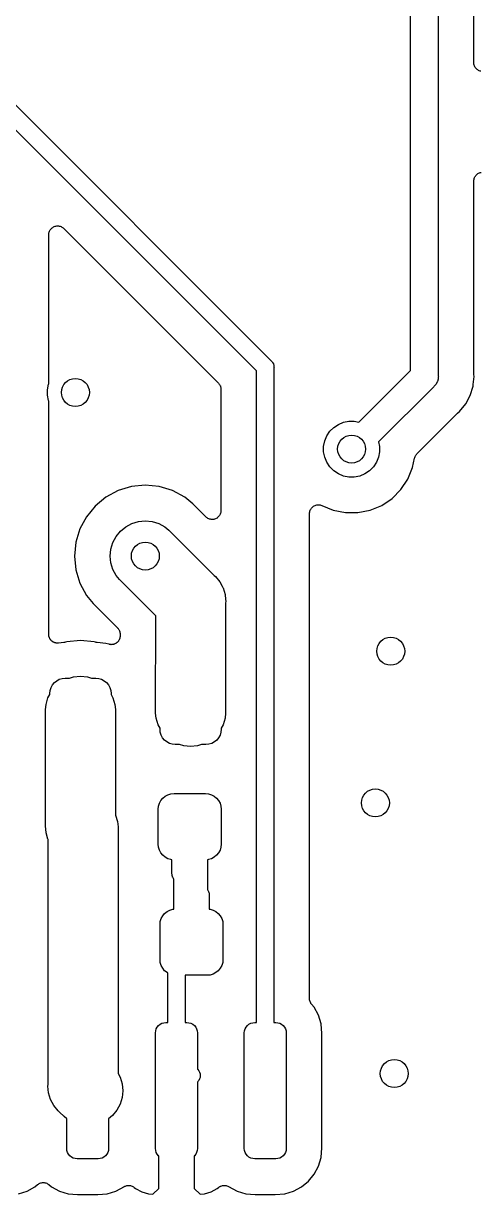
# Model space of a CAD drawing. Extents: x 103 to 213, y -152 to -90.
# Drawn here: x 173.25 to 179.78, y -123.71 to -106.96 of the extents above; entities that cross this region are included whole.
import ezdxf

# ---------------------------------------------------------------- set-up
doc = ezdxf.new("R2010")
doc.units = 0
doc.layers.add('BLACK', color=7, linetype='CONTINUOUS')

msp = doc.modelspace()

# ---------------------------------------------------------------- linework, layer by layer
at = {"layer": 'BLACK', "linetype": 'CONTINUOUS'}
for p, q in [((178.78, -111.927), (178.78, -104.273)), ((179.18, -104.2), (179.18, -112)), ((179.688, -107.523), (179.688, -104.231)), ((172.043, -107.041), (176.789, -111.787)), ((176.58, -111.932), (171.898, -107.25)), ((179.689, -107.535), (179.688, -107.523)), ((179.69, -107.547), (179.689, -107.535)), ((179.694, -107.559), (179.69, -107.547)), ((179.69, -107.547), (179.69, -107.547)), ((179.69, -107.547), (179.69, -107.547)), ((179.697, -107.571), (179.694, -107.559)), ((179.698, -107.571), (179.697, -107.571)), ((179.703, -107.582), (179.698, -107.571)), ((179.698, -107.571), (179.698, -107.571)), ((179.709, -107.593), (179.703, -107.582)), ((179.717, -107.602), (179.709, -107.593)), ((179.709, -107.593), (179.709, -107.593)), ((179.709, -107.593), (179.709, -107.593)), ((179.724, -107.612), (179.717, -107.602)), ((179.725, -107.612), (179.724, -107.612)), ((179.734, -107.62), (179.725, -107.612)), ((179.725, -107.612), (179.725, -107.612)), ((179.744, -107.628), (179.734, -107.62)), ((179.755, -107.634), (179.744, -107.628)), ((179.744, -107.628), (179.744, -107.628)), ((179.744, -107.628), (179.744, -107.628)), ((179.765, -107.64), (179.755, -107.634)), ((179.766, -107.64), (179.765, -107.64)), ((179.777, -107.643), (179.766, -107.64)), ((179.766, -107.64), (179.766, -107.64)), ((179.789, -107.647), (179.777, -107.643)), ((179.689, -109.203), (179.691, -109.191)), ((179.691, -109.191), (179.694, -109.179)), ((179.691, -109.191), (179.691, -109.191)), ((179.691, -109.191), (179.691, -109.191)), ((179.694, -109.179), (179.698, -109.168)), ((179.698, -109.167), (179.704, -109.157)), ((179.698, -109.168), (179.698, -109.167)), ((179.698, -109.167), (179.698, -109.167)), ((179.704, -109.157), (179.71, -109.146)), ((179.71, -109.145), (179.718, -109.136)), ((179.71, -109.146), (179.71, -109.145)), ((179.71, -109.146), (179.71, -109.146)), ((179.718, -109.136), (179.726, -109.127)), ((179.726, -109.126), (179.736, -109.119)), ((179.726, -109.127), (179.726, -109.126)), ((179.726, -109.127), (179.726, -109.127)), ((179.736, -109.119), (179.745, -109.111)), ((179.745, -109.111), (179.756, -109.105)), ((179.745, -109.111), (179.745, -109.111)), ((179.745, -109.111), (179.745, -109.111)), ((179.756, -109.105), (179.767, -109.1)), ((179.767, -109.099), (179.779, -109.096)), ((179.767, -109.1), (179.767, -109.099)), ((179.767, -109.1), (179.767, -109.1)), ((179.779, -109.096), (179.791, -109.093)), ((179.688, -109.215), (179.689, -109.203)), ((179.688, -109.216), (179.688, -109.215)), ((179.688, -109.217), (179.688, -109.216)), ((179.688, -109.216), (179.688, -109.216)), ((179.688, -109.216), (179.688, -109.216)), ((179.688, -111.969), (179.688, -109.217)), ((173.676, -109.873), (173.687, -109.867)), ((173.687, -109.867), (173.699, -109.864)), ((173.687, -109.867), (173.687, -109.867)), ((173.687, -109.867), (173.687, -109.867)), ((173.699, -109.864), (173.711, -109.86)), ((173.711, -109.86), (173.723, -109.859)), ((173.711, -109.86), (173.711, -109.86)), ((173.711, -109.86), (173.711, -109.86)), ((173.723, -109.859), (173.735, -109.858)), ((173.735, -109.858), (173.736, -109.858)), ((173.736, -109.858), (173.736, -109.858)), ((173.736, -109.858), (173.748, -109.859)), ((173.748, -109.859), (173.76, -109.86)), ((173.76, -109.86), (173.76, -109.86)), ((173.76, -109.86), (173.761, -109.86)), ((173.761, -109.86), (173.772, -109.864)), ((173.772, -109.864), (173.784, -109.868)), ((173.784, -109.868), (173.784, -109.868)), ((173.784, -109.868), (173.784, -109.868)), ((173.784, -109.868), (173.795, -109.874)), ((173.608, -109.983), (173.609, -109.971)), ((173.608, -109.985), (173.608, -109.983)), ((173.608, -109.983), (173.608, -109.983)), ((173.608, -109.983), (173.608, -109.983)), ((173.608, -109.983), (173.608, -109.983)), ((173.608, -112.117), (173.608, -109.985)), ((173.609, -109.971), (173.611, -109.959)), ((173.611, -109.958), (173.614, -109.947)), ((173.611, -109.959), (173.611, -109.958)), ((173.611, -109.959), (173.611, -109.959)), ((173.614, -109.947), (173.618, -109.935)), ((173.618, -109.935), (173.624, -109.924)), ((173.618, -109.935), (173.618, -109.935)), ((173.618, -109.935), (173.618, -109.935)), ((173.624, -109.924), (173.63, -109.913)), ((173.63, -109.913), (173.638, -109.904)), ((173.63, -109.913), (173.63, -109.913)), ((173.63, -109.913), (173.63, -109.913)), ((173.638, -109.904), (173.646, -109.894)), ((173.646, -109.894), (173.656, -109.886)), ((173.646, -109.894), (173.646, -109.894)), ((173.646, -109.894), (173.646, -109.894)), ((173.656, -109.886), (173.665, -109.879)), ((173.665, -109.879), (173.676, -109.873)), ((173.665, -109.879), (173.665, -109.879)), ((173.665, -109.879), (173.665, -109.879)), ((173.795, -109.874), (173.806, -109.879)), ((173.806, -109.879), (173.806, -109.879)), ((173.806, -109.879), (173.806, -109.88)), ((173.806, -109.88), (173.815, -109.887)), ((173.815, -109.887), (173.825, -109.895)), ((173.825, -109.895), (176.035, -112.105)), ((176.789, -111.787), (176.794, -111.791)), ((176.794, -111.791), (176.798, -111.796)), ((176.798, -111.796), (176.798, -111.796)), ((176.798, -111.796), (176.804, -111.804)), ((176.804, -111.804), (176.809, -111.81)), ((176.809, -111.81), (176.821, -111.832)), ((176.821, -111.832), (176.828, -111.855)), ((176.828, -111.855), (176.83, -111.874)), ((176.83, -111.874), (176.83, -111.874)), ((176.83, -111.874), (176.831, -111.88)), ((176.58, -121.25), (176.58, -111.932)), ((176.831, -111.88), (176.83, -111.886)), ((176.83, -111.886), (176.83, -121.25)), ((178.044, -112.663), (178.78, -111.927)), ((179.178, -112.043), (179.177, -112.049)), ((179.18, -112.02), (179.178, -112.043)), ((179.18, -112), (179.181, -112.01)), ((179.181, -112.01), (179.18, -112.02)), ((179.18, -112.02), (179.18, -112.02)), ((179.68, -112.127), (179.691, -112.01)), ((179.689, -111.974), (179.688, -111.969)), ((179.688, -111.98), (179.689, -111.974)), ((179.689, -111.981), (179.688, -111.98)), ((179.691, -112.01), (179.689, -111.981)), ((173.59, -112.201), (173.605, -112.123)), ((173.59, -112.279), (173.59, -112.201)), ((173.605, -112.123), (173.608, -112.117)), ((176.035, -112.105), (176.035, -112.105)), ((176.035, -112.105), (176.035, -112.105)), ((176.035, -112.105), (176.035, -112.105)), ((176.035, -112.105), (176.036, -112.106)), ((176.036, -112.106), (176.043, -112.115)), ((176.043, -112.115), (176.051, -112.125)), ((176.051, -112.125), (176.051, -112.125)), ((176.051, -112.125), (176.052, -112.126)), ((176.052, -112.126), (176.057, -112.136)), ((176.057, -112.136), (176.062, -112.146)), ((176.062, -112.146), (176.063, -112.147)), ((176.063, -112.147), (176.063, -112.148)), ((176.063, -112.148), (176.066, -112.159)), ((176.066, -112.159), (176.07, -112.17)), ((176.07, -112.17), (176.07, -112.171)), ((176.07, -112.171), (176.07, -112.171)), ((176.07, -112.171), (176.071, -112.183)), ((176.071, -112.183), (176.072, -112.195)), ((176.072, -112.195), (176.072, -113.93)), ((179.114, -112.158), (178.327, -112.946)), ((179.122, -112.152), (179.114, -112.158)), ((179.147, -112.122), (179.122, -112.152)), ((179.166, -112.087), (179.147, -112.122)), ((179.168, -112.081), (179.166, -112.087)), ((179.177, -112.049), (179.168, -112.081)), ((179.637, -112.282), (179.678, -112.149)), ((179.678, -112.149), (179.68, -112.127)), ((179.68, -112.127), (179.68, -112.127)), ((173.605, -112.357), (173.59, -112.279)), ((173.608, -112.363), (173.605, -112.357)), ((173.608, -115.698), (173.608, -112.363)), ((179.572, -112.405), (179.637, -112.282)), ((178.874, -113.117), (179.452, -112.54)), ((179.452, -112.54), (179.453, -112.538)), ((179.453, -112.538), (179.457, -112.535)), ((179.457, -112.535), (179.461, -112.531)), ((179.461, -112.531), (179.483, -112.513)), ((179.483, -112.513), (179.572, -112.405)), ((177.685, -112.739), (177.751, -112.696)), ((177.751, -112.696), (177.823, -112.665)), ((177.823, -112.665), (177.901, -112.65)), ((177.901, -112.65), (177.979, -112.65)), ((177.979, -112.65), (178.044, -112.663)), ((177.555, -112.933), (177.586, -112.861)), ((177.586, -112.861), (177.629, -112.795)), ((177.629, -112.795), (177.685, -112.739)), ((177.54, -113.011), (177.555, -112.933)), ((177.54, -113.089), (177.54, -113.011)), ((178.327, -112.946), (178.34, -113.011)), ((178.34, -113.011), (178.34, -113.089)), ((177.555, -113.167), (177.54, -113.089)), ((177.586, -113.239), (177.555, -113.167)), ((178.325, -113.167), (178.294, -113.239)), ((178.34, -113.089), (178.325, -113.167)), ((178.813, -113.315), (178.84, -113.182)), ((178.84, -113.18), (178.843, -113.169)), ((178.84, -113.182), (178.84, -113.18)), ((178.84, -113.182), (178.84, -113.182)), ((178.84, -113.182), (178.84, -113.182)), ((178.84, -113.182), (178.84, -113.182)), ((178.843, -113.169), (178.847, -113.158)), ((178.847, -113.157), (178.853, -113.146)), ((178.847, -113.158), (178.847, -113.157)), ((178.847, -113.157), (178.847, -113.157)), ((178.853, -113.146), (178.859, -113.136)), ((178.859, -113.135), (178.867, -113.126)), ((178.859, -113.136), (178.859, -113.135)), ((178.859, -113.136), (178.859, -113.136)), ((178.867, -113.126), (178.874, -113.117)), ((177.629, -113.305), (177.586, -113.239)), ((177.685, -113.361), (177.629, -113.305)), ((177.751, -113.404), (177.685, -113.361)), ((178.195, -113.361), (178.129, -113.404)), ((178.251, -113.305), (178.195, -113.361)), ((178.294, -113.239), (178.251, -113.305)), ((178.745, -113.48), (178.813, -113.315)), ((177.823, -113.435), (177.751, -113.404)), ((177.901, -113.45), (177.823, -113.435)), ((177.979, -113.45), (177.901, -113.45)), ((178.057, -113.435), (177.979, -113.45)), ((178.129, -113.404), (178.057, -113.435)), ((178.645, -113.629), (178.745, -113.48)), ((174.602, -113.644), (174.427, -113.738)), ((174.792, -113.587), (174.602, -113.644)), ((174.99, -113.567), (174.792, -113.587)), ((175.188, -113.587), (174.99, -113.567)), ((175.378, -113.644), (175.188, -113.587)), ((175.553, -113.738), (175.378, -113.644)), ((178.519, -113.755), (178.645, -113.629)), ((174.274, -113.864), (174.148, -114.017)), ((174.427, -113.738), (174.274, -113.864)), ((175.668, -113.832), (175.553, -113.738)), ((175.855, -114.02), (175.668, -113.832)), ((177.368, -113.893), (177.376, -113.883)), ((177.376, -113.883), (177.386, -113.875)), ((177.376, -113.883), (177.376, -113.883)), ((177.376, -113.883), (177.376, -113.883)), ((177.386, -113.875), (177.395, -113.868)), ((177.395, -113.867), (177.406, -113.862)), ((177.395, -113.868), (177.395, -113.867)), ((177.395, -113.867), (177.395, -113.867)), ((177.406, -113.862), (177.417, -113.856)), ((177.417, -113.856), (177.429, -113.852)), ((177.417, -113.856), (177.417, -113.856)), ((177.417, -113.856), (177.417, -113.856)), ((177.429, -113.852), (177.441, -113.849)), ((177.441, -113.849), (177.453, -113.848)), ((177.441, -113.849), (177.441, -113.849)), ((177.441, -113.849), (177.441, -113.849)), ((177.453, -113.848), (177.465, -113.847)), ((177.465, -113.847), (177.466, -113.847)), ((177.466, -113.847), (177.466, -113.847)), ((177.466, -113.847), (177.478, -113.848)), ((177.478, -113.848), (177.49, -113.849)), ((177.49, -113.849), (177.49, -113.849)), ((177.49, -113.849), (177.491, -113.849)), ((177.491, -113.849), (177.502, -113.853)), ((177.502, -113.853), (177.514, -113.856)), ((177.514, -113.856), (177.675, -113.923)), ((178.205, -113.923), (178.37, -113.855)), ((178.37, -113.855), (178.519, -113.755)), ((174.148, -114.017), (174.054, -114.192)), ((175.865, -114.027), (175.855, -114.02)), ((175.874, -114.035), (175.865, -114.027)), ((175.885, -114.041), (175.874, -114.035)), ((175.874, -114.035), (175.874, -114.035)), ((175.874, -114.035), (175.874, -114.035)), ((175.896, -114.047), (175.885, -114.041)), ((175.908, -114.051), (175.896, -114.047)), ((175.896, -114.047), (175.896, -114.047)), ((175.896, -114.047), (175.896, -114.047)), ((175.919, -114.054), (175.908, -114.051)), ((175.92, -114.054), (175.919, -114.054)), ((175.932, -114.056), (175.92, -114.054)), ((175.92, -114.054), (175.92, -114.054)), ((175.944, -114.057), (175.932, -114.056)), ((175.945, -114.057), (175.944, -114.057)), ((175.944, -114.057), (175.944, -114.057)), ((175.957, -114.056), (175.945, -114.057)), ((175.969, -114.055), (175.957, -114.056)), ((175.981, -114.051), (175.969, -114.055)), ((175.969, -114.055), (175.969, -114.055)), ((175.969, -114.055), (175.969, -114.055)), ((175.993, -114.048), (175.981, -114.051)), ((176.004, -114.042), (175.993, -114.047)), ((175.993, -114.047), (175.993, -114.048)), ((175.993, -114.048), (175.993, -114.048)), ((176.015, -114.036), (176.004, -114.042)), ((176.024, -114.028), (176.015, -114.036)), ((176.015, -114.036), (176.015, -114.036)), ((176.015, -114.036), (176.015, -114.036)), ((176.034, -114.021), (176.024, -114.028)), ((176.042, -114.011), (176.034, -114.02)), ((176.034, -114.02), (176.034, -114.02)), ((176.034, -114.02), (176.034, -114.021)), ((176.05, -114.002), (176.042, -114.011)), ((176.056, -113.991), (176.05, -114.001)), ((176.05, -114.001), (176.05, -114.001)), ((176.05, -114.001), (176.05, -114.002)), ((176.062, -113.98), (176.056, -113.991)), ((176.066, -113.968), (176.062, -113.979)), ((176.062, -113.979), (176.062, -113.98)), ((176.062, -113.98), (176.062, -113.98)), ((176.069, -113.956), (176.066, -113.968)), ((176.071, -113.944), (176.069, -113.956)), ((176.069, -113.956), (176.069, -113.956)), ((176.069, -113.956), (176.069, -113.956)), ((176.072, -113.932), (176.071, -113.944)), ((176.072, -113.93), (176.072, -113.931)), ((176.072, -113.931), (176.072, -113.931)), ((176.072, -113.931), (176.072, -113.931)), ((176.072, -113.931), (176.072, -113.932)), ((177.338, -113.972), (177.339, -113.96)), ((177.338, -113.974), (177.338, -113.972)), ((177.338, -113.972), (177.338, -113.972)), ((177.338, -113.972), (177.338, -113.972)), ((177.338, -113.972), (177.338, -113.972)), ((177.338, -120.907), (177.338, -113.974)), ((177.339, -113.96), (177.341, -113.948)), ((177.341, -113.947), (177.344, -113.936)), ((177.341, -113.948), (177.341, -113.947)), ((177.341, -113.947), (177.341, -113.947)), ((177.344, -113.936), (177.348, -113.924)), ((177.348, -113.923), (177.354, -113.913)), ((177.348, -113.924), (177.348, -113.923)), ((177.348, -113.924), (177.348, -113.924)), ((177.354, -113.913), (177.36, -113.902)), ((177.36, -113.902), (177.368, -113.893)), ((177.36, -113.902), (177.36, -113.902)), ((177.36, -113.902), (177.36, -113.902)), ((177.675, -113.923), (177.851, -113.958)), ((177.851, -113.958), (178.029, -113.958)), ((178.029, -113.958), (178.205, -113.923)), ((174.054, -114.192), (173.997, -114.382)), ((174.635, -114.225), (174.711, -114.162)), ((174.711, -114.162), (174.798, -114.116)), ((174.798, -114.116), (174.892, -114.087)), ((174.892, -114.087), (174.99, -114.078)), ((174.99, -114.078), (175.088, -114.087)), ((175.088, -114.087), (175.182, -114.116)), ((175.182, -114.116), (175.269, -114.162)), ((175.269, -114.162), (175.326, -114.209)), ((175.326, -114.209), (175.974, -114.857)), ((173.997, -114.382), (173.977, -114.58)), ((174.497, -114.482), (174.526, -114.388)), ((174.526, -114.388), (174.572, -114.301)), ((174.572, -114.301), (174.635, -114.225)), ((174.488, -114.58), (174.497, -114.482)), ((173.977, -114.58), (173.997, -114.778)), ((174.497, -114.678), (174.488, -114.58)), ((174.526, -114.772), (174.497, -114.678)), ((173.997, -114.778), (174.054, -114.968)), ((174.572, -114.859), (174.526, -114.772)), ((174.619, -114.916), (174.572, -114.859)), ((175.974, -114.857), (175.993, -114.872)), ((175.993, -114.872), (176.055, -114.948)), ((174.054, -114.968), (174.148, -115.143)), ((175.138, -115.435), (174.619, -114.916)), ((176.055, -114.948), (176.089, -115.012)), ((176.089, -115.012), (176.099, -115.03)), ((176.099, -115.03), (176.102, -115.035)), ((176.102, -115.035), (176.13, -115.129)), ((174.148, -115.143), (174.242, -115.258)), ((176.13, -115.129), (176.137, -115.203)), ((176.137, -115.203), (176.137, -115.203)), ((176.137, -115.203), (176.14, -115.227)), ((176.14, -115.227), (176.137, -115.252)), ((174.242, -115.258), (174.592, -115.608)), ((176.137, -115.252), (176.137, -116.825)), ((175.137, -116.825), (175.138, -115.435)), ((173.609, -115.703), (173.608, -115.698)), ((173.609, -115.709), (173.609, -115.703)), ((173.61, -115.716), (173.609, -115.709)), ((173.61, -115.722), (173.61, -115.716)), ((173.612, -115.728), (173.61, -115.722)), ((173.613, -115.734), (173.612, -115.728)), ((174.592, -115.608), (174.593, -115.608)), ((174.593, -115.608), (174.593, -115.608)), ((174.593, -115.608), (174.593, -115.608)), ((174.593, -115.608), (174.594, -115.609)), ((174.594, -115.609), (174.601, -115.618)), ((174.601, -115.618), (174.608, -115.627)), ((174.608, -115.627), (174.609, -115.628)), ((174.609, -115.628), (174.609, -115.628)), ((174.609, -115.628), (174.614, -115.639)), ((174.614, -115.639), (174.62, -115.649)), ((174.62, -115.649), (174.62, -115.65)), ((174.62, -115.65), (174.62, -115.65)), ((174.62, -115.65), (174.624, -115.662)), ((174.624, -115.662), (174.627, -115.673)), ((174.627, -115.673), (174.627, -115.674)), ((174.627, -115.674), (174.627, -115.674)), ((174.627, -115.674), (174.628, -115.686)), ((174.628, -115.686), (174.629, -115.698)), ((174.629, -115.698), (174.629, -115.72)), ((174.629, -115.72), (174.629, -115.722)), ((174.629, -115.722), (174.629, -115.727)), ((174.629, -115.727), (174.629, -115.733)), ((173.616, -115.74), (173.613, -115.734)), ((173.618, -115.746), (173.616, -115.74)), ((173.62, -115.751), (173.618, -115.746)), ((173.622, -115.757), (173.62, -115.751)), ((173.626, -115.762), (173.622, -115.757)), ((173.629, -115.768), (173.626, -115.762)), ((173.633, -115.772), (173.629, -115.768)), ((173.636, -115.777), (173.633, -115.772)), ((173.641, -115.782), (173.636, -115.777)), ((173.645, -115.787), (173.641, -115.782)), ((173.649, -115.791), (173.645, -115.787)), ((173.653, -115.795), (173.649, -115.791)), ((173.659, -115.799), (173.653, -115.795)), ((173.664, -115.803), (173.659, -115.799)), ((173.669, -115.806), (173.664, -115.803)), ((173.674, -115.809), (173.669, -115.806)), ((173.68, -115.812), (173.674, -115.809)), ((173.686, -115.815), (173.68, -115.812)), ((173.691, -115.816), (173.686, -115.815)), ((173.697, -115.819), (173.691, -115.816)), ((173.703, -115.82), (173.697, -115.819)), ((173.709, -115.822), (173.703, -115.82)), ((173.715, -115.823), (173.709, -115.822)), ((173.721, -115.824), (173.715, -115.823)), ((173.728, -115.824), (173.721, -115.824)), ((173.734, -115.825), (173.728, -115.824)), ((173.74, -115.824), (173.734, -115.825)), ((173.746, -115.824), (173.74, -115.824)), ((173.747, -115.824), (173.746, -115.824)), ((173.824, -115.817), (173.747, -115.824)), ((173.835, -115.814), (173.824, -115.817)), ((173.846, -115.812), (173.835, -115.814)), ((173.848, -115.812), (173.846, -115.812)), ((173.865, -115.807), (173.848, -115.812)), ((174.062, -115.787), (173.865, -115.807)), ((174.26, -115.807), (174.062, -115.787)), ((174.277, -115.812), (174.26, -115.807)), ((174.288, -115.814), (174.277, -115.812)), ((174.299, -115.816), (174.288, -115.814)), ((174.301, -115.816), (174.299, -115.816)), ((174.301, -115.817), (174.301, -115.816)), ((174.301, -115.816), (174.301, -115.816)), ((174.424, -115.829), (174.301, -115.817)), ((174.466, -115.841), (174.424, -115.829)), ((174.471, -115.842), (174.466, -115.841)), ((174.477, -115.844), (174.471, -115.842)), ((174.484, -115.845), (174.477, -115.844)), ((174.49, -115.846), (174.484, -115.845)), ((174.496, -115.846), (174.49, -115.846)), ((174.502, -115.847), (174.496, -115.846)), ((174.508, -115.846), (174.502, -115.847)), ((174.515, -115.846), (174.508, -115.846)), ((174.52, -115.845), (174.515, -115.846)), ((174.526, -115.845), (174.52, -115.845)), ((174.533, -115.843), (174.526, -115.845)), ((174.539, -115.841), (174.533, -115.843)), ((174.544, -115.839), (174.539, -115.841)), ((174.55, -115.838), (174.544, -115.839)), ((174.556, -115.835), (174.55, -115.838)), ((174.562, -115.832), (174.556, -115.835)), ((174.567, -115.829), (174.562, -115.832)), ((174.572, -115.826), (174.567, -115.829)), ((174.577, -115.822), (174.572, -115.826)), ((174.583, -115.818), (174.577, -115.822)), ((174.587, -115.814), (174.583, -115.818)), ((174.591, -115.811), (174.587, -115.814)), ((174.596, -115.806), (174.591, -115.811)), ((174.6, -115.801), (174.596, -115.806)), ((174.604, -115.796), (174.6, -115.801)), ((174.607, -115.792), (174.604, -115.796)), ((174.61, -115.786), (174.607, -115.792)), ((174.614, -115.78), (174.61, -115.786)), ((174.616, -115.775), (174.614, -115.78)), ((174.619, -115.77), (174.616, -115.775)), ((174.621, -115.764), (174.619, -115.77)), ((174.624, -115.758), (174.621, -115.764)), ((174.625, -115.752), (174.624, -115.758)), ((174.627, -115.746), (174.625, -115.752)), ((174.629, -115.733), (174.627, -115.74)), ((174.627, -115.74), (174.627, -115.746)), ((173.662, -116.422), (173.689, -116.389)), ((173.689, -116.389), (173.722, -116.362)), ((173.722, -116.362), (173.76, -116.342)), ((173.76, -116.342), (173.801, -116.329)), ((173.801, -116.329), (173.844, -116.325)), ((173.844, -116.325), (173.906, -116.325)), ((173.906, -116.325), (173.964, -116.307)), ((173.964, -116.307), (174.062, -116.298)), ((174.062, -116.298), (174.161, -116.307)), ((174.161, -116.307), (174.219, -116.325)), ((174.219, -116.325), (174.281, -116.325)), ((174.281, -116.325), (174.324, -116.329)), ((174.324, -116.329), (174.365, -116.342)), ((174.365, -116.342), (174.403, -116.362)), ((174.403, -116.362), (174.436, -116.389)), ((174.436, -116.389), (174.463, -116.422)), ((173.598, -116.608), (173.625, -116.558)), ((173.625, -116.544), (173.629, -116.501)), ((173.625, -116.558), (173.625, -116.544)), ((173.629, -116.501), (173.642, -116.46)), ((173.642, -116.46), (173.662, -116.422)), ((174.463, -116.422), (174.483, -116.46)), ((174.483, -116.46), (174.496, -116.501)), ((174.496, -116.501), (174.5, -116.544)), ((174.5, -116.544), (174.5, -116.558)), ((174.5, -116.558), (174.527, -116.608)), ((173.562, -116.775), (173.57, -116.702)), ((173.57, -116.702), (173.598, -116.608)), ((174.527, -116.608), (174.555, -116.702)), ((174.555, -116.702), (174.562, -116.775)), ((173.563, -118.413), (173.562, -116.775)), ((174.562, -116.775), (174.562, -118.28)), ((175.145, -116.898), (175.137, -116.825)), ((175.173, -116.992), (175.145, -116.898)), ((176.13, -116.898), (176.102, -116.992)), ((176.137, -116.825), (176.13, -116.898)), ((175.2, -117.042), (175.173, -116.992)), ((175.2, -117.056), (175.2, -117.042)), ((175.204, -117.099), (175.2, -117.056)), ((176.075, -117.056), (176.071, -117.099)), ((176.102, -116.992), (176.075, -117.042)), ((176.075, -117.042), (176.075, -117.056)), ((175.217, -117.14), (175.204, -117.099)), ((175.237, -117.178), (175.217, -117.14)), ((175.264, -117.211), (175.237, -117.178)), ((175.297, -117.238), (175.264, -117.211)), ((175.335, -117.258), (175.297, -117.238)), ((175.978, -117.238), (175.94, -117.258)), ((176.011, -117.211), (175.978, -117.238)), ((176.038, -117.178), (176.011, -117.211)), ((176.058, -117.14), (176.038, -117.178)), ((176.071, -117.099), (176.058, -117.14)), ((175.376, -117.271), (175.335, -117.258)), ((175.419, -117.275), (175.376, -117.271)), ((175.481, -117.275), (175.419, -117.275)), ((175.539, -117.293), (175.481, -117.275)), ((175.637, -117.302), (175.539, -117.293)), ((175.736, -117.293), (175.637, -117.302)), ((175.794, -117.275), (175.736, -117.293)), ((175.856, -117.275), (175.794, -117.275)), ((175.899, -117.271), (175.856, -117.275)), ((175.94, -117.258), (175.899, -117.271)), ((175.192, -118.114), (175.213, -118.075)), ((175.213, -118.075), (175.241, -118.041)), ((175.241, -118.041), (175.275, -118.013)), ((175.275, -118.013), (175.314, -117.992)), ((175.314, -117.992), (175.356, -117.979)), ((175.356, -117.979), (175.4, -117.975)), ((175.4, -117.975), (175.85, -117.975)), ((175.85, -117.975), (175.894, -117.979)), ((175.894, -117.979), (175.936, -117.992)), ((175.936, -117.992), (175.975, -118.013)), ((175.975, -118.013), (176.009, -118.041)), ((176.009, -118.041), (176.037, -118.075)), ((176.037, -118.075), (176.058, -118.114)), ((175.175, -118.2), (175.179, -118.156)), ((175.175, -118.7), (175.175, -118.2)), ((175.179, -118.156), (175.192, -118.114)), ((176.058, -118.114), (176.071, -118.156)), ((176.071, -118.156), (176.075, -118.2)), ((176.075, -118.2), (176.075, -118.7)), ((174.562, -118.28), (174.564, -118.283)), ((174.564, -118.283), (174.593, -118.377)), ((174.593, -118.377), (174.6, -118.45)), ((173.56, -118.438), (173.563, -118.413)), ((173.57, -118.536), (173.56, -118.438)), ((173.598, -118.628), (173.57, -118.536)), ((174.6, -118.45), (174.6, -118.45)), ((174.6, -118.45), (174.602, -118.475)), ((174.602, -118.475), (174.6, -118.5)), ((174.6, -118.5), (174.6, -121.978)), ((173.598, -118.63), (173.598, -118.628)), ((173.6, -118.633), (173.598, -118.63)), ((173.6, -120.075), (173.6, -118.633)), ((175.179, -118.744), (175.175, -118.7)), ((175.192, -118.786), (175.179, -118.744)), ((176.071, -118.744), (176.058, -118.786)), ((176.075, -118.7), (176.071, -118.744)), ((175.213, -118.825), (175.192, -118.786)), ((175.241, -118.859), (175.213, -118.825)), ((175.275, -118.887), (175.241, -118.859)), ((175.314, -118.908), (175.275, -118.887)), ((175.356, -118.921), (175.314, -118.908)), ((175.936, -118.908), (175.894, -118.921)), ((175.975, -118.887), (175.936, -118.908)), ((176.009, -118.859), (175.975, -118.887)), ((176.037, -118.825), (176.009, -118.859)), ((176.058, -118.786), (176.037, -118.825)), ((175.371, -118.922), (175.356, -118.921)), ((175.371, -119.124), (175.371, -118.922)), ((175.894, -118.921), (175.879, -118.922)), ((175.879, -118.922), (175.879, -119.351)), ((175.372, -119.135), (175.371, -119.124)), ((175.373, -119.147), (175.372, -119.135)), ((175.373, -119.148), (175.373, -119.147)), ((175.377, -119.16), (175.373, -119.148)), ((175.373, -119.148), (175.373, -119.148)), ((175.38, -119.171), (175.377, -119.16)), ((175.38, -119.172), (175.38, -119.171)), ((175.381, -119.172), (175.38, -119.172)), ((175.386, -119.183), (175.381, -119.172)), ((175.391, -119.193), (175.386, -119.183)), ((175.392, -119.193), (175.391, -119.193)), ((175.392, -119.194), (175.392, -119.193)), ((175.396, -119.199), (175.392, -119.194)), ((175.396, -119.628), (175.396, -119.199)), ((175.879, -119.351), (175.883, -119.356)), ((175.883, -119.356), (175.883, -119.357)), ((175.883, -119.357), (175.884, -119.357)), ((175.884, -119.357), (175.889, -119.368)), ((175.889, -119.368), (175.894, -119.378)), ((175.894, -119.378), (175.895, -119.378)), ((175.895, -119.378), (175.895, -119.379)), ((175.895, -119.379), (175.898, -119.39)), ((175.898, -119.39), (175.902, -119.402)), ((175.902, -119.402), (175.902, -119.402)), ((175.902, -119.402), (175.902, -119.403)), ((175.902, -119.403), (175.903, -119.415)), ((175.903, -119.415), (175.904, -119.426)), ((175.904, -119.426), (175.904, -119.628)), ((175.217, -119.764), (175.238, -119.725)), ((175.238, -119.725), (175.266, -119.691)), ((175.266, -119.691), (175.3, -119.663)), ((175.3, -119.663), (175.339, -119.642)), ((175.339, -119.642), (175.381, -119.629)), ((175.381, -119.629), (175.396, -119.628)), ((175.904, -119.628), (175.919, -119.629)), ((175.919, -119.629), (175.961, -119.642)), ((175.961, -119.642), (176, -119.663)), ((176, -119.663), (176.034, -119.691)), ((176.034, -119.691), (176.062, -119.725)), ((176.062, -119.725), (176.083, -119.764)), ((175.2, -119.85), (175.204, -119.806)), ((175.2, -120.35), (175.2, -119.85)), ((175.204, -119.806), (175.217, -119.764)), ((176.083, -119.764), (176.096, -119.806)), ((176.096, -119.806), (176.1, -119.85)), ((176.1, -119.85), (176.1, -120.35)), ((173.6, -122.135), (173.6, -120.075)), ((173.6, -120.075), (173.6, -120.075)), ((175.204, -120.394), (175.2, -120.35)), ((175.217, -120.436), (175.204, -120.394)), ((176.096, -120.394), (176.083, -120.436)), ((176.1, -120.35), (176.096, -120.394)), ((175.238, -120.475), (175.217, -120.436)), ((175.266, -120.509), (175.238, -120.475)), ((175.3, -120.537), (175.266, -120.509)), ((175.31, -120.542), (175.3, -120.537)), ((175.31, -121.25), (175.31, -120.542)), ((175.875, -120.575), (175.56, -120.575)), ((175.56, -120.575), (175.56, -121.25)), ((175.919, -120.571), (175.875, -120.575)), ((175.961, -120.558), (175.919, -120.571)), ((176, -120.537), (175.961, -120.558)), ((176.034, -120.509), (176, -120.537)), ((176.062, -120.475), (176.034, -120.509)), ((176.083, -120.436), (176.062, -120.475)), ((177.339, -120.913), (177.338, -120.907)), ((177.338, -120.918), (177.339, -120.913)), ((177.34, -120.925), (177.338, -120.918)), ((177.34, -120.932), (177.34, -120.925)), ((177.342, -120.937), (177.34, -120.932)), ((177.343, -120.942), (177.342, -120.937)), ((177.346, -120.949), (177.343, -120.942)), ((177.348, -120.955), (177.346, -120.949)), ((177.35, -120.96), (177.348, -120.955)), ((177.352, -120.965), (177.35, -120.96)), ((177.356, -120.971), (177.352, -120.965)), ((177.359, -120.977), (177.356, -120.971)), ((177.363, -120.982), (177.359, -120.977)), ((177.366, -120.986), (177.363, -120.982)), ((177.367, -120.988), (177.366, -120.986)), ((177.404, -121.033), (177.367, -120.988)), ((177.465, -121.147), (177.404, -121.033)), ((175.228, -121.261), (175.256, -121.253)), ((175.256, -121.253), (175.285, -121.25)), ((175.285, -121.25), (175.31, -121.25)), ((175.56, -121.25), (175.585, -121.25)), ((175.585, -121.25), (175.614, -121.253)), ((175.614, -121.253), (175.642, -121.261)), ((176.498, -121.261), (176.526, -121.253)), ((176.526, -121.253), (176.555, -121.25)), ((176.555, -121.25), (176.58, -121.25)), ((176.83, -121.25), (176.855, -121.25)), ((176.855, -121.25), (176.884, -121.253)), ((176.884, -121.253), (176.912, -121.261)), ((177.503, -121.271), (177.465, -121.147)), ((175.135, -121.4), (175.138, -121.371)), ((175.135, -123.05), (175.135, -121.4)), ((175.138, -121.371), (175.146, -121.343)), ((175.146, -121.343), (175.16, -121.317)), ((175.16, -121.317), (175.179, -121.294)), ((175.179, -121.294), (175.202, -121.275)), ((175.202, -121.275), (175.228, -121.261)), ((175.642, -121.261), (175.668, -121.275)), ((175.668, -121.275), (175.691, -121.294)), ((175.691, -121.294), (175.71, -121.317)), ((175.71, -121.317), (175.724, -121.343)), ((175.724, -121.343), (175.732, -121.371)), ((175.732, -121.371), (175.735, -121.4)), ((175.735, -121.4), (175.735, -121.918)), ((176.405, -121.4), (176.408, -121.371)), ((176.405, -123.05), (176.405, -121.4)), ((176.408, -121.371), (176.416, -121.343)), ((176.416, -121.343), (176.43, -121.317)), ((176.43, -121.317), (176.449, -121.294)), ((176.449, -121.294), (176.472, -121.275)), ((176.472, -121.275), (176.498, -121.261)), ((176.912, -121.261), (176.938, -121.275)), ((176.938, -121.275), (176.961, -121.294)), ((176.961, -121.294), (176.98, -121.317)), ((176.98, -121.317), (176.994, -121.343)), ((176.994, -121.343), (177.002, -121.371)), ((177.002, -121.371), (177.005, -121.4)), ((177.005, -121.4), (177.005, -123.05)), ((177.516, -121.406), (177.503, -121.271)), ((177.516, -123.044), (177.516, -121.406)), ((175.735, -121.918), (175.739, -121.921)), ((175.739, -121.921), (175.754, -121.94)), ((174.6, -121.978), (174.629, -122.033)), ((174.629, -122.033), (174.658, -122.127)), ((175.743, -122.094), (175.735, -122.102)), ((175.754, -122.08), (175.743, -122.094)), ((175.754, -121.94), (175.766, -121.962)), ((175.766, -122.058), (175.754, -122.08)), ((175.766, -121.962), (175.773, -121.985)), ((175.773, -122.035), (175.766, -122.058)), ((175.773, -121.985), (175.776, -122.01)), ((175.776, -122.01), (175.773, -122.035)), ((173.598, -122.16), (173.6, -122.135)), ((173.607, -122.258), (173.598, -122.16)), ((173.635, -122.35), (173.607, -122.258)), ((174.658, -122.127), (174.667, -122.225)), ((174.667, -122.225), (174.658, -122.323)), ((175.735, -122.102), (175.735, -123.05)), ((173.636, -122.352), (173.635, -122.35)), ((173.682, -122.439), (173.636, -122.352)), ((174.629, -122.417), (174.583, -122.504)), ((174.658, -122.323), (174.629, -122.417)), ((173.745, -122.515), (173.682, -122.439)), ((173.764, -122.531), (173.745, -122.515)), ((173.829, -122.596), (173.764, -122.531)), ((173.865, -122.626), (173.829, -122.596)), ((174.52, -122.58), (174.465, -122.626)), ((174.583, -122.504), (174.52, -122.58)), ((173.865, -123.05), (173.865, -122.626)), ((174.465, -122.626), (174.465, -123.05)), ((173.868, -123.079), (173.865, -123.05)), ((173.876, -123.107), (173.868, -123.079)), ((174.462, -123.079), (174.454, -123.107)), ((174.465, -123.05), (174.462, -123.079)), ((175.138, -123.079), (175.135, -123.05)), ((175.146, -123.107), (175.138, -123.079)), ((175.732, -123.079), (175.724, -123.107)), ((175.735, -123.05), (175.732, -123.079)), ((176.408, -123.079), (176.405, -123.05)), ((176.416, -123.107), (176.408, -123.079)), ((177.002, -123.079), (176.994, -123.107)), ((177.005, -123.05), (177.002, -123.079)), ((177.503, -123.179), (177.516, -123.044)), ((173.89, -123.133), (173.876, -123.107)), ((173.909, -123.156), (173.89, -123.133)), ((173.932, -123.175), (173.909, -123.156)), ((173.958, -123.189), (173.932, -123.175)), ((173.986, -123.197), (173.958, -123.189)), ((174.015, -123.2), (173.986, -123.197)), ((174.315, -123.2), (174.015, -123.2)), ((174.344, -123.197), (174.315, -123.2)), ((174.372, -123.189), (174.344, -123.197)), ((174.398, -123.175), (174.372, -123.189)), ((174.421, -123.156), (174.398, -123.175)), ((174.44, -123.133), (174.421, -123.156)), ((174.454, -123.107), (174.44, -123.133)), ((175.16, -123.133), (175.146, -123.107)), ((175.179, -123.156), (175.16, -123.133)), ((175.181, -123.158), (175.179, -123.156)), ((175.181, -123.624), (175.181, -123.158)), ((175.691, -123.156), (175.689, -123.158)), ((175.689, -123.158), (175.689, -123.624)), ((175.71, -123.133), (175.691, -123.156)), ((175.724, -123.107), (175.71, -123.133)), ((176.43, -123.133), (176.416, -123.107)), ((176.449, -123.156), (176.43, -123.133)), ((176.472, -123.175), (176.449, -123.156)), ((176.498, -123.189), (176.472, -123.175)), ((176.526, -123.197), (176.498, -123.189)), ((176.555, -123.2), (176.526, -123.197)), ((176.855, -123.2), (176.555, -123.2)), ((176.884, -123.197), (176.855, -123.2)), ((176.912, -123.189), (176.884, -123.197)), ((176.938, -123.175), (176.912, -123.189)), ((176.961, -123.156), (176.938, -123.175)), ((176.98, -123.133), (176.961, -123.156)), ((176.994, -123.107), (176.98, -123.133)), ((177.465, -123.303), (177.503, -123.179)), ((177.322, -123.517), (177.404, -123.417)), ((177.404, -123.417), (177.465, -123.303)), ((173.298, -123.66), (173.412, -123.599)), ((173.412, -123.599), (173.449, -123.568)), ((173.449, -123.568), (173.45, -123.568)), ((173.45, -123.568), (173.451, -123.567)), ((173.45, -123.568), (173.45, -123.568)), ((173.45, -123.568), (173.45, -123.568)), ((173.451, -123.567), (173.461, -123.561)), ((173.461, -123.561), (173.471, -123.554)), ((173.471, -123.554), (173.471, -123.554)), ((173.471, -123.554), (173.472, -123.554)), ((173.472, -123.554), (173.483, -123.549)), ((173.483, -123.549), (173.494, -123.545)), ((173.494, -123.545), (173.494, -123.545)), ((173.494, -123.545), (173.495, -123.545)), ((173.495, -123.545), (173.506, -123.542)), ((173.506, -123.542), (173.518, -123.54)), ((173.518, -123.54), (173.518, -123.54)), ((173.518, -123.54), (173.519, -123.54)), ((173.519, -123.54), (173.531, -123.54)), ((173.531, -123.54), (173.543, -123.54)), ((173.543, -123.54), (173.543, -123.54)), ((173.543, -123.54), (173.544, -123.54)), ((173.544, -123.54), (173.555, -123.543)), ((173.555, -123.543), (173.567, -123.545)), ((173.567, -123.545), (173.568, -123.545)), ((173.568, -123.545), (173.568, -123.545)), ((173.568, -123.545), (173.579, -123.55)), ((173.579, -123.55), (173.59, -123.555)), ((173.59, -123.555), (173.59, -123.555)), ((173.59, -123.555), (173.591, -123.555)), ((173.591, -123.555), (173.601, -123.562)), ((173.601, -123.562), (173.611, -123.568)), ((173.611, -123.568), (173.648, -123.599)), ((173.648, -123.599), (173.762, -123.66)), ((174.568, -123.66), (174.691, -123.594)), ((174.691, -123.594), (174.692, -123.594)), ((174.692, -123.594), (174.693, -123.593)), ((174.692, -123.594), (174.692, -123.594)), ((174.692, -123.594), (174.692, -123.594)), ((174.693, -123.593), (174.704, -123.589)), ((174.704, -123.589), (174.715, -123.585)), ((174.715, -123.585), (174.715, -123.584)), ((174.715, -123.584), (174.716, -123.584)), ((174.716, -123.584), (174.727, -123.582)), ((174.727, -123.582), (174.739, -123.58)), ((174.739, -123.58), (174.739, -123.58)), ((174.739, -123.58), (174.74, -123.58)), ((174.74, -123.58), (174.752, -123.58)), ((174.752, -123.58), (174.764, -123.58)), ((174.764, -123.58), (174.764, -123.58)), ((174.764, -123.58), (174.765, -123.58)), ((174.765, -123.58), (174.776, -123.582)), ((174.776, -123.582), (174.788, -123.585)), ((174.788, -123.585), (174.789, -123.585)), ((174.789, -123.585), (174.789, -123.585)), ((174.789, -123.585), (174.8, -123.59)), ((174.8, -123.59), (174.811, -123.594)), ((174.811, -123.594), (174.811, -123.595)), ((174.811, -123.595), (174.812, -123.595)), ((174.812, -123.595), (174.822, -123.602)), ((174.822, -123.602), (174.832, -123.608)), ((176.04, -123.607), (176.05, -123.601)), ((176.05, -123.601), (176.06, -123.594)), ((176.06, -123.594), (176.061, -123.593)), ((176.06, -123.594), (176.06, -123.594)), ((176.061, -123.593), (176.072, -123.589)), ((176.072, -123.589), (176.083, -123.585)), ((176.083, -123.585), (176.084, -123.584)), ((176.083, -123.585), (176.083, -123.585)), ((176.084, -123.584), (176.095, -123.582)), ((176.095, -123.582), (176.107, -123.58)), ((176.107, -123.58), (176.108, -123.58)), ((176.108, -123.58), (176.108, -123.58)), ((176.108, -123.58), (176.12, -123.58)), ((176.12, -123.58), (176.132, -123.58)), ((176.132, -123.58), (176.132, -123.58)), ((176.132, -123.58), (176.133, -123.58)), ((176.133, -123.58), (176.144, -123.582)), ((176.144, -123.582), (176.156, -123.585)), ((176.156, -123.585), (176.157, -123.585)), ((176.157, -123.585), (176.157, -123.585)), ((176.157, -123.585), (176.168, -123.59)), ((176.168, -123.59), (176.179, -123.594)), ((176.179, -123.594), (176.302, -123.66)), ((177.108, -123.66), (177.222, -123.599)), ((177.222, -123.599), (177.322, -123.517)), ((173.174, -123.698), (173.298, -123.66)), ((173.762, -123.66), (173.886, -123.698)), ((173.886, -123.698), (174.021, -123.711)), ((174.021, -123.711), (174.309, -123.711)), ((174.309, -123.711), (174.444, -123.698)), ((174.444, -123.698), (174.568, -123.66)), ((174.832, -123.608), (174.851, -123.624)), ((174.851, -123.624), (174.94, -123.672)), ((174.94, -123.672), (175.035, -123.701)), ((175.035, -123.701), (175.098, -123.707)), ((175.098, -123.707), (175.181, -123.624)), ((175.689, -123.624), (175.772, -123.707)), ((175.772, -123.707), (175.835, -123.701)), ((175.835, -123.701), (175.93, -123.672)), ((175.93, -123.672), (176.019, -123.624)), ((176.019, -123.624), (176.038, -123.608)), ((176.038, -123.608), (176.039, -123.608)), ((176.039, -123.608), (176.04, -123.607)), ((176.039, -123.608), (176.039, -123.608)), ((176.039, -123.608), (176.039, -123.608)), ((176.302, -123.66), (176.426, -123.698)), ((176.426, -123.698), (176.561, -123.711)), ((176.561, -123.711), (176.849, -123.711)), ((176.849, -123.711), (176.984, -123.698)), ((176.984, -123.698), (177.108, -123.66))]:
    msp.add_line(p, q, dxfattribs=at)
at = {"layer": 'BLACK'}
for centre in [(173.99, -112.24), (177.94, -113.05), (174.99, -114.58), (178.5, -115.94), (178.28, -118.11), (178.55, -121.98)]:
    msp.add_circle(centre, 0.2, dxfattribs=at)

doc.saveas('drawing.dxf')
